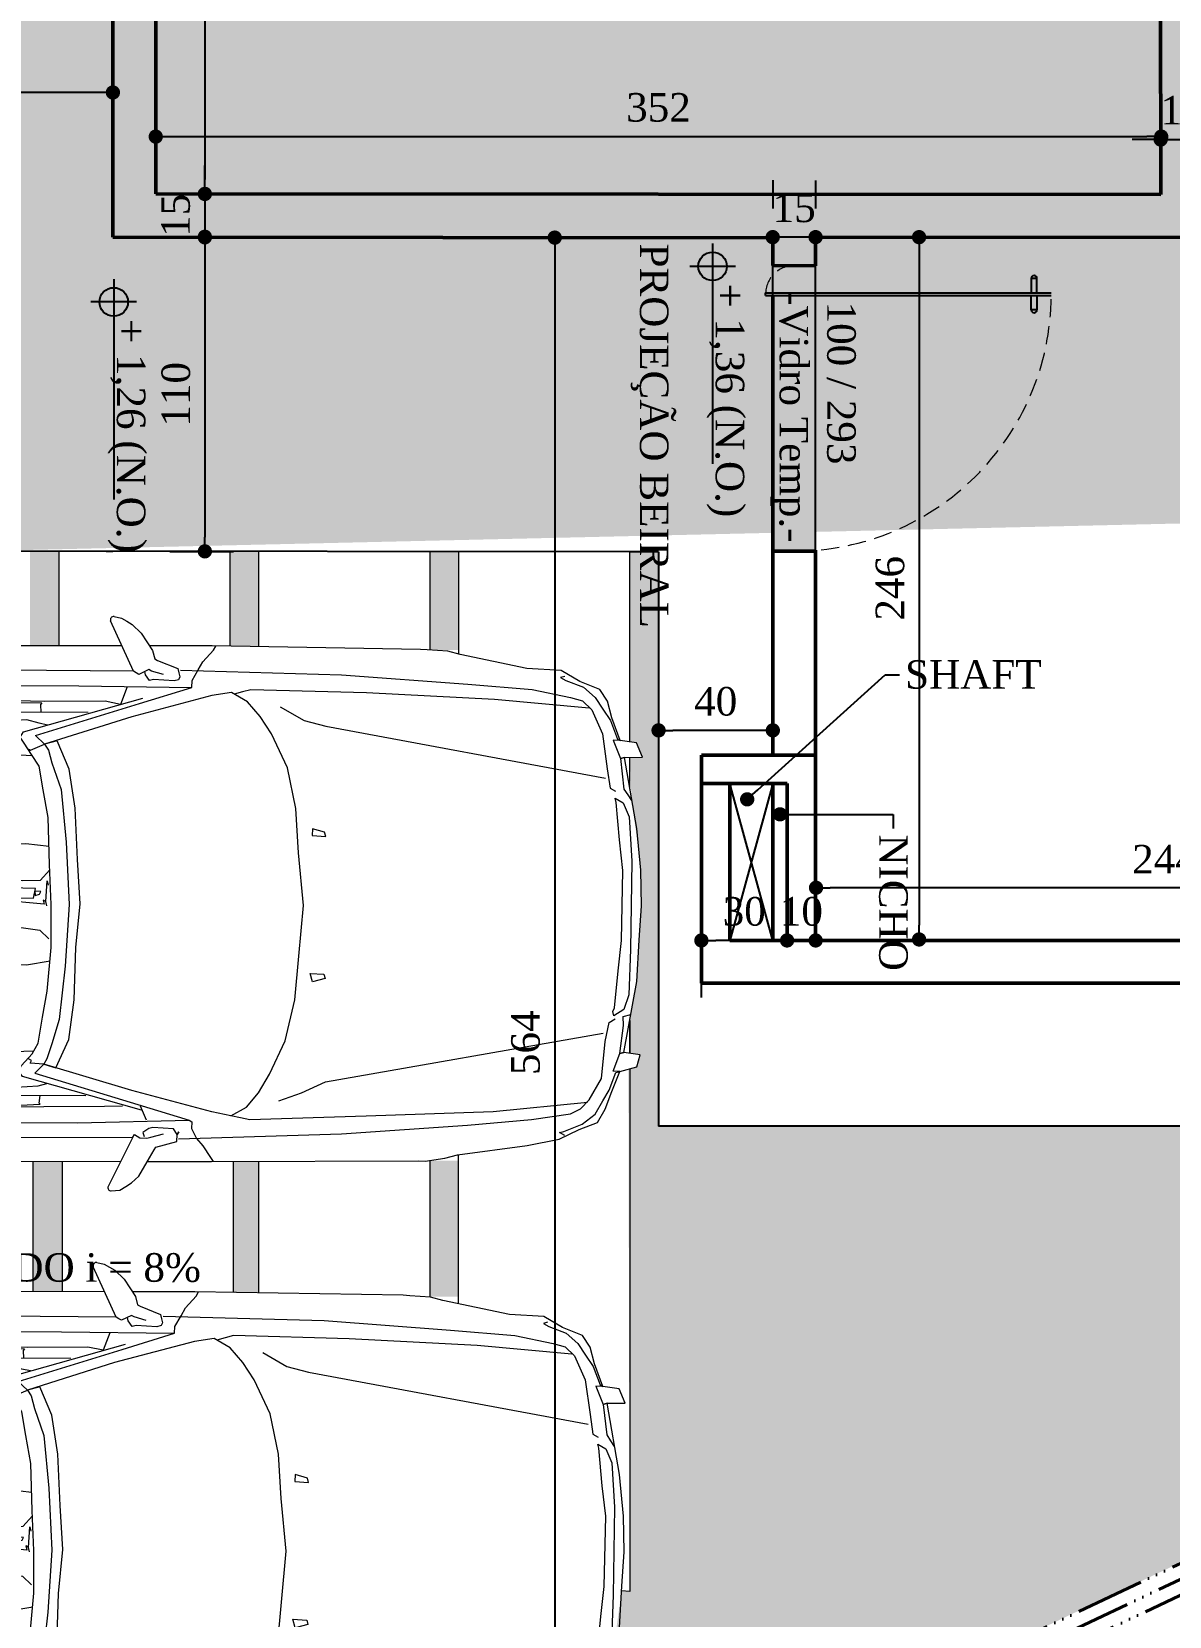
# Model space of a CAD drawing. Header units: centimetres. Extents: x -48696 to 156237, y -5617 to 29024.
# Drawn here: x 80315 to 80714, y 13853 to 14408 of the extents above; entities that cross this region are included whole.
import ezdxf
from ezdxf import colors
from ezdxf.entities.mleader import LeaderData, LeaderLine
from ezdxf.math import Vec2, Vec3

# ---------------------------------------------------------------- set-up
doc = ezdxf.new("R2010")
doc.units = ezdxf.units.CM
doc.linetypes.add('ACAD_ISO06W100', pattern=[36, 24, -3, 0, -3, 0, -3, 0, -3])
doc.linetypes.add('HIDDEN', pattern=[9.525, 6.35, -3.175])
for name, color, linetype, lineweight in [('Corte Planta', 4, 'ACAD_ISO06W100', 40), ('Parede Baixa', 5, 'Continuous', 50), ('Pisos Externos', 15, 'Continuous', 9), ('Portas - Janelas', 2, 'Continuous', 20), ('Projeção Portas', 55, 'HIDDEN', 5), ('Vaga', 184, 'Continuous', 13)]:
    doc.layers.add(name, color=color, linetype=linetype, lineweight=lineweight)
for name, color, linetype in [('Hachuria - Moveis', 1, 'Continuous'), ('Piso', 55, 'Continuous'), ('PN010', 1, 'Continuous'), ('PN060', 6, 'Continuous'), ('Portas-Cotas', 2, 'Continuous'), ('Texto', 2, 'Continuous')]:
    doc.layers.add(name, color=color, linetype=linetype)
doc.styles.add('Valéria', font='romantic.ttf', dxfattribs={"height": 10})
doc.dimstyles.new('Cota - 50', dxfattribs={"dimtxt": 10, "dimasz": 5, "dimexe": 10, "dimexo": 20, "dimgap": 5, "dimtad": 1, "dimtxsty": 'Valéria', "dimblk": 'DOT', "dimcen": 0, "dimclrd": 12, "dimclre": 12, "dimclrt": 2, "dimazin": 2, "dimtfac": 1, "dimtix": 1, "dimtmove": 0, "dimatfit": 3, "dimldrblk": 'DOT', "dimfxl": 1, "dimarcsym": 0})

# ---------------------------------------------------------------- blocks, each defined once
blk = doc.blocks.new('_Dot')
at = {"color": 0, "linetype": 'ByBlock', "lineweight": -2}
blk.add_line((-0.5, 0), (-1, 0), dxfattribs=at)
at = {"color": 0, "linetype": 'ByBlock', "const_width": 0.5}
blk.add_lwpolyline([(-0.25, 0, 1), (0.25, 0, 1)], format="xyb", close=True, dxfattribs=at)
blk = doc.blocks.new('*D1421')
at = {"color": 12, "lineweight": -2, "transparency": 16777216}
for p, q in [((80579.7, 14109.65), (80579.7, 14099.65)), ((80589.7, 14109.65), (80589.7, 14099.65)), ((80574.7, 14089.65), (80569.7, 14089.65)), ((80589.7, 14089.65), (80579.7, 14089.65)), ((80594.7, 14089.65), (80599.7, 14089.65))]:
    blk.add_line(p, q, dxfattribs=at)
at = {"layer": 'Defpoints', "color": 0, "transparency": 16777216}
for p in [(80579.7, 14089.65), (80579.7, 14089.65), (80589.7, 14089.65)]:
    blk.add_point(p, dxfattribs=at)
at = {"color": 12, "lineweight": -2, "transparency": 16777216, "xscale": 5, "yscale": 5, "zscale": 5}
blk.add_blockref('_Dot', (80579.7, 14089.65), dxfattribs=at)
at = {"color": 12, "lineweight": -2, "transparency": 16777216, "xscale": 5, "yscale": 5, "zscale": 5, "rotation": 180}
blk.add_blockref('_Dot', (80589.7, 14089.65), dxfattribs=at)
at = {"color": 2, "transparency": 16777216, "insert": (80584.7, 14099.77), "char_height": 10, "attachment_point": 5, "style": 'Valéria'}
blk.add_mtext('10', dxfattribs=at)
blk = doc.blocks.new('*D1422')
at = {"color": 12, "lineweight": -2, "transparency": 16777216}
for p, q in [((80579.7, 14109.65), (80579.7, 14099.65)), ((80574.7, 14089.65), (80554.7, 14089.65)), ((80549.7, 14069.65), (80549.7, 14079.65))]:
    blk.add_line(p, q, dxfattribs=at)
at = {"layer": 'Defpoints', "color": 0, "transparency": 16777216}
for p in [(80549.7, 14089.65), (80549.7, 14089.65), (80579.7, 14089.65)]:
    blk.add_point(p, dxfattribs=at)
at = {"color": 12, "lineweight": -2, "transparency": 16777216, "xscale": 5, "yscale": 5, "zscale": 5, "rotation": 180}
blk.add_blockref('_Dot', (80549.7, 14089.65), dxfattribs=at)
at = {"color": 12, "lineweight": -2, "transparency": 16777216, "xscale": 5, "yscale": 5, "zscale": 5}
blk.add_blockref('_Dot', (80579.7, 14089.65), dxfattribs=at)
at = {"color": 2, "transparency": 16777216, "insert": (80564.7, 14099.77), "char_height": 10, "attachment_point": 5, "style": 'Valéria'}
blk.add_mtext('30', dxfattribs=at)
blk = doc.blocks.new('Audi A4 Cab dessus')
at = {"color": 0, "linetype": 'Continuous', "flags": 128}
for points in [[(0.841, -0.23), (0.8417, 0.7715)], [(-0.834, 0.774), (-0.8347, -0.2263)], [(0.7584, -0.2673), (0.7669, 0.7224), (0.7321, 1.3788), (0.7164, 1.7697), (0.7075, 1.9136), (0.6778, 2.0813), (0.6697, 2.1669), (0.6293, 2.2367), (0.5811, 2.2532), (0.4536, 2.2926), (0.3571, 2.3256), (0.1476, 2.3432), (0.0137, 2.3517), (-0.1303, 2.3428), (-0.3375, 2.3245), (-0.4383, 2.2905), (-0.5613, 2.2579), (-0.6073, 2.2384), (-0.6562, 2.1743), (-0.6618, 2.085), (-0.6903, 1.9165)], [(-0.7038, 1.774), (-0.7241, 1.3809), (-0.7562, 0.7287), (-0.7561, -0.266), (-0.7475, -0.2711), (-0.7575, -0.2884), (-0.7589, -0.3107), (-0.7553, -0.3243), (-0.7445, -0.3654)], [(-0.6907, 1.1996), (-0.7065, 0.7346), (-0.7089, -0.0853), (-0.7004, -0.4488)], [(0.7072, 1.1967), (0.7137, 0.7303), (0.7113, -0.0896), (0.7061, -0.4567)], [(-0.6554, -0.2321), (-0.6562, -0.1738), (-0.6572, 0.0235), (-0.6605, 0.2567), (-0.6575, 0.6598)], [(-0.4586, 0.5442), (-0.2168, 0.5424), (-0.2067, 0.5597), (-0.1916, 0.5856), (-0.1975, 0.6353), (-0.1615, 0.6375), (-0.1406, 0.6138), (-0.1175, 0.5541), (-0.1094, 0.4684), (-0.0991, 0.3468), (-0.1092, 0.3295), (-0.1365, 0.3223), (-0.1293, 0.2949), (-0.0875, 0.2475), (-0.073, 0.1928), (-0.075, 0.0899), (-0.0828, 0.0366), (-0.1116, 0.007)], [(0.6508, -0.2254), (0.6611, -0.1761), (0.66, 0.0212), (0.6655, 0.2493), (0.6684, 0.6525)], [(0.5837, 0.0112), (0.5895, 0.039), (0.6009, 0.0787), (0.5987, 0.1146), (0.5957, 0.2089), (0.5798, 0.2413), (0.5517, 0.2924), (0.5444, 0.3197), (0.5098, 0.3398), (0.4889, 0.3635), (0.4917, 0.4082), (0.4951, 0.5334)], [(-0.5396, 0.3253), (-0.5461, 0.2943), (-0.5762, 0.2424), (-0.5913, 0.2165), (-0.5933, 0.1135), (-0.5911, 0.0776), (-0.5889, 0.0416), (-0.5816, 0.0142)], [(-0.4759, 0.0569), (-0.4789, 0.1512), (-0.4819, 0.2454), (-0.4777, 0.3124), (-0.4713, 0.3434)], [(-0.1836, 0.0026), (-0.1966, 0.0796), (-0.1946, 0.1825), (-0.194, 0.2632), (-0.1999, 0.3128), (-0.2071, 0.3402)], [(0.1133, 0.0046), (0.0784, 0.0354), (0.0776, 0.0937), (0.0796, 0.1966), (0.0961, 0.2449), (0.1349, 0.2917), (0.1413, 0.3227)], [(0.1886, 0.006), (0.1978, 0.0816), (0.1912, 0.1896), (0.1868, 0.2616), (0.2032, 0.3098), (0.2097, 0.3408)], [(0.4833, 0.0603), (0.4885, 0.144), (0.4855, 0.2383), (0.4811, 0.3103), (0.4738, 0.3376)], [(-0.621, -0.1132), (-0.62, 0.1869), (-0.615, 0.1956), (-0.6597, 0.1984), (-0.656, 0.1847), (-0.6488, 0.0354), (-0.6454, 0.0386), (-0.6205, 0.035)], [(0.0101, 0.0173), (0.0151, 0.0259), (0.0014, 0.0223), (0.0149, 0.1649), (0.0112, 0.1785), (-0.0024, 0.1749), (-0.0161, 0.1713)], [(0.6243, -0.12), (0.6252, 0.1802), (0.6216, 0.1939), (0.6632, 0.191), (0.6582, 0.1824), (0.6559, 0.0297), (0.6503, 0.0347), (0.6248, 0.0329)], [(-0.6683, -0.294), (-0.5587, 0.0934), (-0.54, 0.1057), (-0.5227, 0.0957), (-0.4845, 0.0619), (-0.4499, 0.0418), (-0.3657, 0.0275), (-0.2815, 0.0132), (-0.1389, -0.0002), (0, 0), (0.1303, 0.0052), (0.2829, 0.0091), (0.3735, 0.0258), (0.4505, 0.0388), (0.4879, 0.0634), (0.5253, 0.0879), (0.544, 0.1002), (0.5613, 0.0901), (0.6713, -0.2977)], [(-0.5183, 0.0237), (-0.5479, 0.0524), (-0.6496, -0.2817), (-0.7004, -0.4488), (-0.7054, -0.4574), (-0.7278, -0.456), (-0.7601, -0.4719), (-0.7838, -0.4928), (-0.8212, -0.5174), (-0.8349, -0.5263)], [(0.5066, 0.0756), (0.5039, 0.07), (0.5016, 0.067), (0.5211, 0.0209), (0.5024, 0.0087), (0.4614, -0.0022), (0.3744, -0.0325), (0.2031, -0.0486), (0.0008, -0.0583), (-0.2, -0.0457), (-0.3735, -0.0258), (-0.4528, -0.0028), (-0.501, 0.0136), (-0.5183, 0.0237), (-0.5155, 0.0683), (-0.5068, 0.0633), (-0.4998, 0.0754)], [(-0.643, -1.7429), (-0.673, -1.4363), (-0.6873, -1.0232), (-0.6994, -0.646), (-0.693, -0.6151), (-0.6865, -0.5841), (-0.6737, -0.5222), (-0.6035, -0.2622), (-0.5183, 0.0237), (-0.5298, -0.0149), (-0.4383, -0.0575), (-0.3094, -0.0746), (-0.1395, -0.0808), (0.003, -0.0943), (0.147, -0.0854), (0.3132, -0.078), (0.4399, -0.0591), (0.532, -0.0201), (0.5211, 0.0209)], [(-0.6865, -0.5841), (-0.6584, -0.6352), (-0.6115, -0.674), (-0.551, -0.7091), (-0.4422, -0.7608), (-0.3098, -0.7916), (-0.1672, -0.805), (-0.0024, -0.8199), (0.1689, -0.8038), (0.3129, -0.7949), (0.4446, -0.7674), (0.5554, -0.7161), (0.6114, -0.6793), (0.6589, -0.6375), (0.689, -0.5856), (0.6796, -0.5223), (0.6108, -0.2625), (0.5211, 0.0209), (0.5499, 0.0505), (0.654, -0.2876), (0.7061, -0.4567), (0.7284, -0.4581), (0.763, -0.4782), (0.789, -0.4933), (0.8272, -0.5271), (0.8406, -0.5349)], [(-0.0036, 0.0137), (0.0101, 0.0173), (0.077, 0.0131), (0.0633, 0.0095)], [(-0.93, -0.1951), (-0.9282, -0.2238), (-0.916, -0.2425), (-0.9037, -0.2612), (-0.8828, -0.285), (-0.8223, -0.3201), (-0.7963, -0.3352), (-0.7877, -0.3402), (-0.7696, -0.4086), (-0.7473, -0.41), (-0.7286, -0.3977), (-0.7243, -0.3308), (-0.728, -0.3171), (-0.7402, -0.2984), (-0.7539, -0.302)], [(-0.7561, -0.266), (-0.9155, -0.1855)], [(0.9361, -0.2045), (0.9311, -0.2289), (0.921, -0.2462), (0.911, -0.2635), (0.8822, -0.2931), (0.8261, -0.3299), (0.7988, -0.3371), (0.7938, -0.3457), (0.7672, -0.4113), (0.7536, -0.4149), (0.7399, -0.4185), (0.7312, -0.4135), (0.7276, -0.3998), (0.7318, -0.3329), (0.7282, -0.3192), (0.7469, -0.3069), (0.7579, -0.304)], [(0.7477, -0.3652), (0.7592, -0.3256), (0.7642, -0.317), (0.7483, -0.2846), (0.7533, -0.276), (0.7584, -0.2673), (0.9222, -0.1934)], [(0.7077, -0.2469), (0.6508, -0.2254)], [(-0.7006, -0.3099), (-0.6546, -0.2904)], [(-0.8348, -0.3129), (-0.8349, -0.521), (-0.8324, -1.1933), (-0.8339, -1.2156), (-0.8244, -1.2789), (-0.8135, -1.3199), (-0.783, -1.5459), (-0.7626, -1.6503), (-0.7309, -1.715), (-0.7078, -1.7747), (-0.6645, -1.7998), (-0.6076, -1.8213), (-0.5421, -1.8479), (-0.5276, -1.9026), (-0.488, -1.914), (-0.4802, -1.8607), (-0.4838, -1.8471), (-0.4802, -1.8607), (-0.2498, -1.9021), (-0.1159, -1.9106), (-0.0043, -1.9176), (0.1123, -1.916), (0.2476, -1.9021), (0.4786, -1.8629), (0.4794, -1.9212), (0.5255, -1.9017), (0.5333, -1.8484), (0.6067, -1.8217), (0.6614, -1.8072), (0.6988, -1.7826), (0.7253, -1.7171), (0.7605, -1.6566), (0.7675, -1.545), (0.8125, -1.3283), (0.824, -1.2887), (0.8282, -1.2217), (0.8296, -1.1994), (0.8408, -0.5235), (0.841, -0.3201)], [(-0.7609, -0.4136), (-0.745, -0.9434), (-0.717, -1.3529), (-0.6987, -1.5602), (-0.6798, -1.6868), (-0.6639, -1.7192), (-0.6344, -1.748), (-0.5652, -1.7882), (-0.445, -1.8002), (-0.3831, -1.8131), (-0.3708, -1.8318)], [(0.7622, -0.4199), (0.7472, -0.9433), (0.7168, -1.3536), (0.6992, -1.5631), (0.6734, -1.6869), (0.662, -1.7266), (0.6332, -1.7561), (0.5548, -1.7915), (0.4418, -1.8068), (0.3785, -1.8162), (0.3685, -1.8335)], [(0.6383, -1.7475), (0.6666, -1.4401), (0.6883, -1.0247), (0.6985, -0.6489), (0.6913, -0.6216), (0.684, -0.5942)], [(-0.6381, -0.7395), (-0.6113, -0.8129), (-0.5759, -0.8913), (-0.4176, -1.793)], [(0.6432, -0.744), (0.598, -0.8218), (0.5801, -0.8924), (0.4109, -1.8004)], [(-0.7504, -1.669), (-0.7403, -1.6517), (-0.7367, -1.6653), (-0.7136, -1.725), (-0.6804, -1.7675), (-0.6372, -1.7926), (-0.6026, -1.8127), (-0.5457, -1.8342), (-0.5421, -1.8479), (-0.5407, -1.8256), (-0.4838, -1.8471), (-0.3928, -1.8591), (-0.3638, -1.8582), (-0.3573, -1.8828)], [(0.7418, -1.6688), (0.7382, -1.6552), (0.7281, -1.6725), (0.7066, -1.7294), (0.6728, -1.7676), (0.6354, -1.7921), (0.5981, -1.8166), (0.5383, -1.8397), (0.5333, -1.8484), (0.5347, -1.8261), (0.475, -1.8492)], [(-0.1454, -1.8818), (-0.293, -1.877), (-0.3412, -1.8605), (-0.3609, -1.8284), (-0.3472, -1.8248), (-0.3348, -1.8296), (-0.2146, -1.8416), (-0.1167, -1.8523), (0.1115, -1.8577), (0.2108, -1.846), (0.3325, -1.8357), (0.3461, -1.8321), (0.3311, -1.8581), (0.285, -1.8776), (0.1411, -1.8864), (-0.1454, -1.8818)], [(0.475, -1.8492), (0.3757, -1.8609), (0.357, -1.8731), (0.3383, -1.8854)]]:
    blk.add_lwpolyline(points, dxfattribs=at)
for points in [[(0.0559, 0.1757), (0.0199, 0.1735), (0.0235, 0.1598), (0.0215, 0.0569), (0.0525, 0.0505)], [(0.0338, 0.0382), (0.0424, 0.0332), (0.0436, 0.0523), (0.0302, 0.0519)], [(-0.7386, -0.415), (-0.7473, -0.41)], [(-0.2398, -0.8901), (-0.2506, -0.849), (-0.2233, -0.8418), (-0.2261, -0.8864)], [(0.2353, -0.8886), (0.2468, -0.849), (0.2244, -0.8476), (0.2216, -0.8922)], [(0.4786, -1.8629), (0.475, -1.8492)]]:
    blk.add_lwpolyline(points, close=True, dxfattribs=at)
for points in [[(-0.9155, -0.1855, 0.579223), (-0.93, -0.1951)], [(0.9361, -0.2045, 0.612971), (0.9222, -0.1934)]]:
    blk.add_lwpolyline(points, format="xyb", dxfattribs=at)
blk = doc.blocks.new('*D1390')
at = {"color": 12, "lineweight": -2, "transparency": 16777216}
for p, q in [((80358.68, 14371.12), (80358.68, 14381.2)), ((80710.68, 14371.12), (80710.68, 14381.2)), ((80363.68, 14371.2), (80705.68, 14371.2))]:
    blk.add_line(p, q, dxfattribs=at)
at = {"layer": 'Defpoints', "color": 0, "transparency": 16777216}
for p in [(80710.68, 14371.2), (80358.68, 14351.12), (80710.68, 14351.12)]:
    blk.add_point(p, dxfattribs=at)
at = {"color": 12, "lineweight": -2, "transparency": 16777216, "xscale": 5, "yscale": 5, "zscale": 5, "rotation": 180}
blk.add_blockref('_Dot', (80358.68, 14371.2), dxfattribs=at)
at = {"color": 12, "lineweight": -2, "transparency": 16777216, "xscale": 5, "yscale": 5, "zscale": 5}
blk.add_blockref('_Dot', (80710.68, 14371.2), dxfattribs=at)
at = {"color": 2, "transparency": 16777216, "insert": (80534.68, 14381.39), "char_height": 10, "attachment_point": 5, "style": 'Valéria'}
blk.add_mtext('352', dxfattribs=at)
blk = doc.blocks.new('*D1399')
at = {"color": 12, "lineweight": -2, "transparency": 16777216}
for p, q in [((80589.83, 14109.65), (80589.83, 14118.11)), ((80833.83, 14109.65), (80833.83, 14118.11)), ((80828.83, 14108.11), (80594.83, 14108.11))]:
    blk.add_line(p, q, dxfattribs=at)
at = {"layer": 'Defpoints', "color": 0, "transparency": 16777216}
for p in [(80589.83, 14108.11), (80589.83, 14089.65), (80833.83, 14089.65)]:
    blk.add_point(p, dxfattribs=at)
at = {"color": 12, "lineweight": -2, "transparency": 16777216, "xscale": 5, "yscale": 5, "zscale": 5, "rotation": 180}
blk.add_blockref('_Dot', (80589.83, 14108.11), dxfattribs=at)
at = {"color": 12, "lineweight": -2, "transparency": 16777216, "xscale": 5, "yscale": 5, "zscale": 5}
blk.add_blockref('_Dot', (80833.83, 14108.11), dxfattribs=at)
at = {"color": 2, "transparency": 16777216, "insert": (80711.83, 14118.11), "char_height": 10, "attachment_point": 5, "style": 'Valéria'}
blk.add_mtext('244', dxfattribs=at)
blk = doc.blocks.new('*D1400')
at = {"color": 12, "lineweight": -2, "transparency": 16777216}
for p, q in [((80609.67, 14335.99), (80635.91, 14335.99)), ((80625.91, 14330.99), (80625.91, 14094.99)), ((80609.52, 14089.99), (80635.91, 14089.99))]:
    blk.add_line(p, q, dxfattribs=at)
at = {"layer": 'Defpoints', "color": 0, "transparency": 16777216}
for p in [(80589.67, 14335.99), (80589.52, 14089.99), (80625.91, 14089.99)]:
    blk.add_point(p, dxfattribs=at)
at = {"color": 12, "lineweight": -2, "transparency": 16777216, "xscale": 5, "yscale": 5, "zscale": 5}
for p, rotation in [((80625.91, 14335.99), 90), ((80625.91, 14089.99), 270)]:
    blk.add_blockref('_Dot', p, dxfattribs=dict(at, rotation=rotation))
at = {"color": 2, "transparency": 16777216, "insert": (80615.77, 14212.99), "char_height": 10, "attachment_point": 5, "rotation": 90, "style": 'Valéria'}
blk.add_mtext('246', dxfattribs=at)
blk = doc.blocks.new('*D1454')
at = {"color": 12, "lineweight": -2, "transparency": 16777216}
for p, q in [((80710.49, 14370.92), (80710.49, 14380.19)), ((80725.49, 14370.93), (80725.49, 14380.19)), ((80705.49, 14370.19), (80700.49, 14370.19)), ((80710.49, 14370.19), (80725.49, 14370.19)), ((80730.49, 14370.19), (80735.49, 14370.19))]:
    blk.add_line(p, q, dxfattribs=at)
at = {"layer": 'Defpoints', "color": 0, "transparency": 16777216}
for p in [(80725.49, 14370.19), (80710.49, 14350.92), (80725.49, 14350.93)]:
    blk.add_point(p, dxfattribs=at)
at = {"color": 12, "lineweight": -2, "transparency": 16777216, "xscale": 5, "yscale": 5, "zscale": 5}
blk.add_blockref('_Dot', (80710.49, 14370.19), dxfattribs=at)
at = {"color": 12, "lineweight": -2, "transparency": 16777216, "xscale": 5, "yscale": 5, "zscale": 5, "rotation": 180}
blk.add_blockref('_Dot', (80725.49, 14370.19), dxfattribs=at)
at = {"color": 2, "transparency": 16777216, "insert": (80717.99, 14380.39), "char_height": 10, "attachment_point": 5, "style": 'Valéria'}
blk.add_mtext('15', dxfattribs=at)
blk = doc.blocks.new('*D1455')
at = {"color": 12, "lineweight": -2, "transparency": 16777216}
for p, q in [((80574.67, 14355.99), (80574.67, 14345.99)), ((80589.67, 14355.79), (80589.67, 14345.99)), ((80569.67, 14335.99), (80564.67, 14335.99)), ((80589.67, 14335.99), (80574.67, 14335.99)), ((80594.67, 14335.99), (80599.67, 14335.99))]:
    blk.add_line(p, q, dxfattribs=at)
at = {"layer": 'Defpoints', "color": 0, "transparency": 16777216}
for p in [(80574.67, 14335.99), (80574.67, 14335.99), (80589.67, 14335.79)]:
    blk.add_point(p, dxfattribs=at)
at = {"color": 12, "lineweight": -2, "transparency": 16777216, "xscale": 5, "yscale": 5, "zscale": 5}
blk.add_blockref('_Dot', (80574.67, 14335.99), dxfattribs=at)
at = {"color": 12, "lineweight": -2, "transparency": 16777216, "xscale": 5, "yscale": 5, "zscale": 5, "rotation": 180}
blk.add_blockref('_Dot', (80589.67, 14335.99), dxfattribs=at)
at = {"color": 2, "transparency": 16777216, "insert": (80582.17, 14346.19), "char_height": 10, "attachment_point": 5, "style": 'Valéria'}
blk.add_mtext('15', dxfattribs=at)
blk = doc.blocks.new('*D1410')
at = {"color": 12, "lineweight": -2, "transparency": 16777216}
for p, q in [((80375.87, 14356.12), (80375.87, 14361.12)), ((80375.87, 14351.12), (80375.87, 14336.12)), ((80378.68, 14351.12), (80385.87, 14351.12)), ((80375.87, 14331.12), (80375.87, 14326.12)), ((80378.68, 14336.12), (80385.87, 14336.12))]:
    blk.add_line(p, q, dxfattribs=at)
at = {"layer": 'Defpoints', "color": 0, "transparency": 16777216}
for p in [(80358.68, 14351.12), (80358.68, 14336.12), (80375.87, 14336.12)]:
    blk.add_point(p, dxfattribs=at)
at = {"color": 12, "lineweight": -2, "transparency": 16777216, "xscale": 5, "yscale": 5, "zscale": 5}
for p, rotation in [((80375.87, 14351.12), 270), ((80375.87, 14336.12), 90)]:
    blk.add_blockref('_Dot', p, dxfattribs=dict(at, rotation=rotation))
at = {"color": 2, "transparency": 16777216, "insert": (80365.67, 14343.62), "char_height": 10, "attachment_point": 5, "rotation": 90, "style": 'Valéria'}
blk.add_mtext('15', dxfattribs=at)
blk = doc.blocks.new('*D1411')
at = {"color": 12, "lineweight": -2, "transparency": 16777216}
for p, q in [((80363.68, 14335.93), (80385.87, 14335.93)), ((80375.87, 14330.93), (80375.87, 14230.93)), ((80363.62, 14225.93), (80385.87, 14225.93))]:
    blk.add_line(p, q, dxfattribs=at)
at = {"layer": 'Defpoints', "color": 0, "transparency": 16777216}
for p in [(80343.68, 14335.93), (80343.62, 14225.93), (80375.87, 14225.93)]:
    blk.add_point(p, dxfattribs=at)
at = {"color": 12, "lineweight": -2, "transparency": 16777216, "xscale": 5, "yscale": 5, "zscale": 5}
for p, rotation in [((80375.87, 14335.93), 90), ((80375.87, 14225.93), 270)]:
    blk.add_blockref('_Dot', p, dxfattribs=dict(at, rotation=rotation))
at = {"color": 2, "transparency": 16777216, "insert": (80365.76, 14280.93), "char_height": 10, "attachment_point": 5, "rotation": 90, "style": 'Valéria'}
blk.add_mtext('110', dxfattribs=at)
blk = doc.blocks.new('*D1412')
at = {"color": 12, "lineweight": -2, "transparency": 16777216}
for p, q in [((80534.71, 14174.22), (80534.71, 14173.23)), ((80574.71, 14174.23), (80574.71, 14173.23)), ((80569.71, 14163.23), (80539.71, 14163.23))]:
    blk.add_line(p, q, dxfattribs=at)
at = {"layer": 'Defpoints', "color": 0, "transparency": 16777216}
for p in [(80534.71, 14163.23), (80534.71, 14154.22), (80574.71, 14154.23)]:
    blk.add_point(p, dxfattribs=at)
at = {"color": 12, "lineweight": -2, "transparency": 16777216, "xscale": 5, "yscale": 5, "zscale": 5, "rotation": 180}
blk.add_blockref('_Dot', (80534.71, 14163.23), dxfattribs=at)
at = {"color": 12, "lineweight": -2, "transparency": 16777216, "xscale": 5, "yscale": 5, "zscale": 5}
blk.add_blockref('_Dot', (80574.71, 14163.23), dxfattribs=at)
at = {"color": 2, "transparency": 16777216, "insert": (80554.71, 14173.34), "char_height": 10, "attachment_point": 5, "style": 'Valéria'}
blk.add_mtext('40', dxfattribs=at)
blk = doc.blocks.new('*D1476')
at = {"color": 12, "lineweight": -2, "transparency": 16777216}
for p, q in [((80378.81, 14566.14), (80385.88, 14566.14)), ((80375.88, 14561.14), (80375.88, 14356.14)), ((80378.81, 14351.14), (80385.88, 14351.14))]:
    blk.add_line(p, q, dxfattribs=at)
at = {"layer": 'Defpoints', "color": 0, "transparency": 16777216}
for p in [(80358.81, 14566.14), (80358.81, 14351.14), (80375.88, 14351.14)]:
    blk.add_point(p, dxfattribs=at)
at = {"color": 12, "lineweight": -2, "transparency": 16777216, "xscale": 5, "yscale": 5, "zscale": 5}
for p, rotation in [((80375.88, 14566.14), 90), ((80375.88, 14351.14), 270)]:
    blk.add_blockref('_Dot', p, dxfattribs=dict(at, rotation=rotation))
at = {"color": 2, "transparency": 16777216, "insert": (80365.69, 14458.64), "char_height": 10, "attachment_point": 5, "rotation": 90, "style": 'Valéria'}
blk.add_mtext('215', dxfattribs=at)
blk = doc.blocks.new('*D1488')
at = {"color": 12, "lineweight": -2, "transparency": 16777216}
for p, q in [((82427.72, 14686.62), (82484.6, 14570.4)), ((80086.62, 13408.09), (82475.71, 14577.18)), ((80029.65, 13513.14), (80086.53, 13396.91))]:
    blk.add_line(p, q, dxfattribs=at)
at = {"layer": 'Defpoints', "color": 0, "transparency": 16777216}
for p in [(82418.93, 14704.59), (82480.2, 14579.38), (80020.86, 13531.1)]:
    blk.add_point(p, dxfattribs=at)
at = {"color": 12, "lineweight": -2, "transparency": 16777216, "xscale": 5, "yscale": 5, "zscale": 5}
for p, rotation in [((82480.2, 14579.38), 26.0746693799297), ((80082.13, 13405.89), 206.0746693799297)]:
    blk.add_blockref('_Dot', p, dxfattribs=dict(at, rotation=rotation))
at = {"color": 2, "transparency": 16777216, "insert": (81276.71, 14001.75), "char_height": 10, "attachment_point": 5, "rotation": 26.0747, "style": 'Valéria'}
blk.add_mtext('2666', dxfattribs=at)
blk = doc.blocks.new('*D1518')
at = {"color": 12, "lineweight": -2, "transparency": 16777216}
for p, q in [((81337.56, 14141.33), (81366.73, 14080.92)), ((81357.88, 14087.75), (80069.12, 13465.43)), ((80034.16, 13526.33), (80068.97, 13454.25))]:
    blk.add_line(p, q, dxfattribs=at)
at = {"layer": 'Defpoints', "color": 0, "transparency": 16777216}
for p in [(81328.86, 14159.34), (80025.46, 13544.34), (80064.62, 13463.26)]:
    blk.add_point(p, dxfattribs=at)
at = {"color": 12, "lineweight": -2, "transparency": 16777216, "xscale": 5, "yscale": 5, "zscale": 5}
for p, rotation in [((81362.38, 14089.93), 25.77515081865184), ((80064.62, 13463.26), 205.7751508186518)]:
    blk.add_blockref('_Dot', p, dxfattribs=dict(at, rotation=rotation))
at = {"color": 2, "transparency": 16777216, "insert": (80709.15, 13785.6), "char_height": 10, "attachment_point": 5, "rotation": 25.7752, "style": 'Valéria'}
blk.add_mtext('1442', dxfattribs=at)
blk = doc.blocks.new('*D1660')
at = {"color": 12, "lineweight": -2, "transparency": 16777216}
for p, q in [((80487.74, 14335.83), (80488.36, 14335.83)), ((80498.36, 14330.83), (80498.36, 13776.79)), ((80486.7, 13771.79), (80488.36, 13771.79))]:
    blk.add_line(p, q, dxfattribs=at)
at = {"layer": 'Defpoints', "color": 0, "transparency": 16777216}
for p in [(80507.74, 14335.83), (80498.36, 13771.79), (80506.7, 13771.79)]:
    blk.add_point(p, dxfattribs=at)
at = {"color": 12, "lineweight": -2, "transparency": 16777216, "xscale": 5, "yscale": 5, "zscale": 5}
for p, rotation in [((80498.36, 14335.83), 90), ((80498.36, 13771.79), 270)]:
    blk.add_blockref('_Dot', p, dxfattribs=dict(at, rotation=rotation))
at = {"color": 2, "transparency": 16777216, "insert": (80488.17, 14053.81), "char_height": 10, "attachment_point": 5, "rotation": 90, "style": 'Valéria'}
blk.add_mtext('564', dxfattribs=at)
blk = doc.blocks.new('*D1661')
at = {"color": 12, "lineweight": -2, "transparency": 16777216}
for p, q in [((80000.04, 14364.77), (80000.04, 14396.66)), ((80343.68, 14355.93), (80343.68, 14396.66)), ((80338.68, 14386.66), (80005.04, 14386.66))]:
    blk.add_line(p, q, dxfattribs=at)
at = {"layer": 'Defpoints', "color": 0, "transparency": 16777216}
for p in [(80000.04, 14386.66), (80000.04, 14344.77), (80343.68, 14335.93)]:
    blk.add_point(p, dxfattribs=at)
at = {"color": 12, "lineweight": -2, "transparency": 16777216, "xscale": 5, "yscale": 5, "zscale": 5, "rotation": 180}
blk.add_blockref('_Dot', (80000.04, 14386.66), dxfattribs=at)
at = {"color": 12, "lineweight": -2, "transparency": 16777216, "xscale": 5, "yscale": 5, "zscale": 5}
blk.add_blockref('_Dot', (80343.68, 14386.66), dxfattribs=at)
at = {"color": 2, "transparency": 16777216, "insert": (80171.86, 14396.76), "char_height": 10, "attachment_point": 5, "style": 'Valéria'}
blk.add_mtext('344', dxfattribs=at)

msp = doc.modelspace()

# ---------------------------------------------------------------- hatches: boundary and pattern name
h = msp.add_hatch()
h.set_pattern_fill('GRASS2', color=74, scale=15, angle=-90, pattern_type=2)
h.set_pattern_definition([(270, (0.3, -4.5), (15, -15), [2.25, -0.45, 0.6, -0.45, 2.25, -9]), (270, (0.75, -3.75), (15, -15), [1.5, -1.125, 2.25, -1.125, 1.5, -7.5]), (270, (6.75, -9), (15, -15), [1.875, -0.75, 1.875, -10.5]), (270, (9.75, -1.5), (15, -15), [0.75, -1.5, 0.75, -12]), (0, (9.75, -3), (15, 15), [1.35, -13.65]), (0, (0.75, -7.5), (15, 15), [1.5, -13.5]), (0, (6.75, -11.25), (15, 15), [1.5, -13.5]), (315, (0.6, -9.45), (15, -7e-15), [1.5, -19.7132034]), (45, (0.6, -5.55), (7e-15, 15), [1.5, -19.7132034]), (333.434949, (0.675, -9), (15, -8e-10), [1.5, -32.0410197]), (345.9637565, (0.75, -8.25), (15, -5e-10), [1.5, -60.3465844]), (345.9637565, (6.75, -12), (15, -5e-10), [1.2, -60.6465844]), (345.9637565, (9.75, -3.3), (15, -5e-10), [1.05, -60.7965844]), (14.0362435, (0.75, -6.75), (15, 5e-10), [1.5, -60.3465844]), (14.0362435, (6.75, -10.5), (15, 5e-10), [1.2, -60.6465844]), (14.0362435, (9.75, -2.7), (15, 5e-10), [1.05, -60.7965844]), (26.565051, (0.675, -6), (15, 6e-09), [1.5, -32.041002])])
h.paths.add_polyline_path([(80454.69912, 14191.38214), (80464.69912, 14191.38214), (80464.69912, 14225.81834), (80454.69912, 14225.81834)], flags=17)
h.paths.add_polyline_path([(80384.69912, 14192.70011), (80394.69912, 14192.70011), (80394.69912, 14225.81834), (80384.69912, 14225.81834)], flags=17)
h.paths.add_polyline_path([(80314.69912, 14192.84816), (80324.69912, 14192.84816), (80324.69912, 14225.81834), (80314.69912, 14225.81834)], flags=17)
h.paths.add_polyline_path([(80244.69912, 14192.89721), (80254.69912, 14192.89721), (80254.69912, 14225.81834), (80244.69912, 14225.81834)], flags=17)
h.paths.add_polyline_path([(80174.69912, 14192.66604), (80184.69912, 14192.66604), (80184.69912, 14225.81834), (80174.69912, 14225.81834)], flags=17)
h.paths.add_polyline_path([(80114.69912, 14190.01649), (80104.69912, 14190.01649), (80104.69912, 14226.43894), (80114.69912, 14226.43894)], flags=17)
h.paths.add_polyline_path([(80114.73594, 14015.75891), (80105.45134, 14015.75891), (80105.45134, 13966.09804), (80114.73594, 13966.09804)], flags=17)
h.paths.add_polyline_path([(80174.69912, 14012.93153), (80184.53649, 14012.93153), (80184.53649, 13966.48462), (80174.69912, 13966.48462)], flags=17)
h.paths.add_polyline_path([(80244.53649, 14012.29726), (80255.81512, 14012.29726), (80255.81512, 13966.6455), (80244.53649, 13966.6455)], flags=17)
h.paths.add_polyline_path([(80315.81512, 14012.24748), (80325.89364, 14012.24748), (80325.89364, 13966.5964), (80315.81512, 13966.5964)], flags=17)
h.paths.add_polyline_path([(80385.89364, 14012.23207), (80394.69912, 14012.23207), (80394.69912, 13966.19413), (80385.89364, 13966.19413)], flags=17)
h.paths.add_polyline_path([(80454.69912, 14012.56338), (80464.5962, 14012.56338), (80464.5962, 13964.84379), (80454.69912, 13964.84379)], flags=17)
h.paths.add_polyline_path([(80113.88375, 13788.19896), (80103.88375, 13788.19896), (80103.88375, 13718.94975), (80113.88375, 13718.94975)], flags=17)
h.paths.add_polyline_path([(80183.88375, 13786.54159), (80173.88375, 13786.54159), (80173.88375, 13718.83748), (80183.88375, 13718.83748)], flags=17)
h.paths.add_polyline_path([(80253.88375, 13786.04683), (80243.88375, 13786.04683), (80243.88375, 13718.72521), (80253.88375, 13718.72521)], flags=17)
h.paths.add_polyline_path([(80323.88375, 13785.99794), (80313.88375, 13785.99794), (80313.88375, 13717.5988), (80323.88375, 13717.5988)], flags=17)
h.paths.add_polyline_path([(80394.01909, 13786.04438), (80383.88375, 13786.04438), (80383.88375, 13718.50067), (80394.01909, 13718.50067)], flags=17)
h.paths.add_polyline_path([(80464.88356, 13752.03022), (80453.88356, 13752.03022), (80453.88356, 13786.58767), (80464.88356, 13786.58767)], flags=17)
edge = h.paths.add_edge_path()
edge.add_line((80294.20842, 14730.95869), (79989.53756, 14731.13639))
edge.add_line((79989.53756, 14731.13639), (80001.22697, 14344.99725))
edge.add_line((80001.22697, 14344.99725), (80293.66552, 14345.05738))
edge.add_line((80293.66552, 14345.05738), (80293.58617, 14730.95905))
edge.add_line((81328.05613, 14249.72843), (81145.51803, 14249.78151))
edge.add_line((81145.51803, 14249.78151), (81145.49184, 14159.72843))
edge.add_line((81145.49184, 14159.72843), (80898.83282, 14159.72843))
edge.add_line((80898.83282, 14159.72843), (80898.83282, 14024.65411))
edge.add_line((80898.83282, 14024.65411), (80534.69912, 14024.65411))
edge.add_line((80534.69912, 14024.65411), (80534.69912, 14225.81834))
edge.add_line((80534.69912, 14225.81834), (80524.69912, 14225.82417))
edge.add_line((80524.69912, 14225.82417), (80524.69912, 14159.15604))
edge.add_line((80524.69912, 14159.15604), (80526.99529, 14158.81829))
edge.add_line((80526.99529, 14158.81829), (80529.09729, 14153.85659))
edge.add_line((80529.09729, 14153.85659), (80524.69912, 14153.85659))
edge.add_line((80524.69912, 14153.85659), (80525.24155, 14138.64562))
edge.add_line((80525.24155, 14138.64562), (80528.0197, 14119.33284))
edge.add_line((80528.0197, 14119.33284), (80528.65121, 14106.05361))
edge.add_line((80528.65121, 14106.05361), (80528.33257, 14095.71136))
edge.add_line((80528.33257, 14095.71136), (80527.64872, 14084.85379))
edge.add_line((80527.64872, 14084.85379), (80527.04495, 14075.26791))
edge.add_line((80527.04495, 14075.26791), (80524.5962, 14061.63948))
edge.add_line((80524.5962, 14061.63948), (80524.5962, 14050.14035))
edge.add_line((80524.5962, 14050.14035), (80528.32524, 14049.59196))
edge.add_line((80528.32524, 14049.59196), (80527.09047, 14045.32325))
edge.add_line((80527.09047, 14045.32325), (80524.1437, 14044.54294))
edge.add_line((80524.1437, 14044.54294), (80524.5962, 13861.63948))
edge.add_line((80524.5962, 13861.63948), (80521.78937, 13861.81626))
edge.add_line((80521.78937, 13861.81626), (80516.52218, 13824.1967))
edge.add_line((80516.52218, 13824.1967), (80522.2642, 13823.35229))
edge.add_line((80522.2642, 13823.35229), (80521.02943, 13819.08358))
edge.add_line((80521.02943, 13819.08358), (80515.13589, 13817.52295))
edge.add_line((80515.13589, 13817.52295), (80512.27628, 13810.45904))
edge.add_line((80512.27628, 13810.45904), (80520.94776, 13810.46252))
edge.add_line((80520.94776, 13810.46252), (80520.96056, 13778.53527))
edge.add_line((80520.96056, 13778.53527), (81327.72253, 14161.32227))
edge.add_line((81327.72253, 14161.32227), (81328.04159, 14249.72843))
edge.add_line((80293.67892, 14225.95891), (80293.66553, 14244.99272))
edge.add_line((80293.66553, 14244.99272), (80035.41344, 14244.99272))
edge.add_line((80035.41344, 14244.99272), (80034.32596, 13718.16698))
edge.add_line((80034.32596, 13718.16698), (80020.2027, 13718.16698))
edge.add_line((80020.2027, 13718.16698), (80025.46497, 13544.33702))
edge.add_line((80025.46497, 13544.33702), (80393.91074, 13718.48459))
edge.add_line((80393.91074, 13718.48459), (80043.88534, 13719.04598))
edge.add_line((80043.88534, 13719.04598), (80043.88534, 13818.05536))
edge.add_line((80043.88534, 13818.05536), (80058.72625, 13818.05536))
edge.add_line((80058.72625, 13818.05536), (80051.01247, 13855.44948))
edge.add_line((80051.01247, 13855.44948), (80049.9706, 13877.24708))
edge.add_line((80049.9706, 13877.24708), (80044.13855, 13876.92296))
edge.add_line((80044.13855, 13876.92296), (80044.13855, 14076.92296))
edge.add_line((80044.13855, 14076.92296), (80057.95098, 14076.92296))
edge.add_line((80057.95098, 14076.92296), (80056.03164, 14103.48676))
edge.add_line((80056.03164, 14103.48676), (80057.64262, 14126.43894))
edge.add_line((80057.64262, 14126.43894), (80044.53874, 14126.43894))
edge.add_line((80044.53874, 14126.43894), (80044.69912, 14226.43894))
edge.add_line((80044.69912, 14226.43894), (80293.67846, 14226.61413))
at = {"layer": 'Pisos Externos'}
h = msp.add_hatch(dxfattribs=at)
h.set_pattern_fill('AR-SAND', color=256, scale=0.05, angle=45)
h.set_pattern_definition([(82.5, (74711.4839, 78531.3597), (-1.786906744, 1.673767446), [0, -1.9304, 0, -2.159, 0, -2.06375]), (52.5, (74711.484, 78531.3597), (-0.94505464, 4.12366426), [0, -1.0414, 0, -1.7399, 0, -0.66675]), (12.5, (74710.3793, 78530.2551), (2.79149913, 2.80166156), [0, -0.635, 0, -2.286, 0, -2.9845]), (2.5, (74710.3793, 78530.255), (1.91140555, 3.4877539), [0, -0.3175, 0, -1.4986, 0, -1.7145])])
h.paths.add_polyline_path([(80589.66158, 14315.50335), (80589.66158, 14226.3164, -0.020860547), (80582.16158, 14226.00335), (80574.66158, 14226.00335), (80574.66158, 14315.50335)])
h.paths.add_polyline_path([(80589.66158, 14326.00335), (80589.66158, 14316.50335), (80574.66158, 14316.50335), (80574.66158, 14322.61773, -0.215250437), (80582.16158, 14326.00335)])
h.paths.add_polyline_path([(80582.16158, 14326.00335, 0.215250437), (80574.66158, 14322.61773), (80574.66158, 14326.00335)], flags=17)
h.paths.add_polyline_path([(80575.79197, 14237.66036), (80575.79197, 14310.67811), (80606.45075, 14310.67811), (80606.45075, 14237.66036)], flags=9)
at = {"layer": 'Portas - Janelas'}
h = msp.add_hatch(color=256, dxfattribs=at)
edge = h.paths.add_edge_path()
edge.add_arc((80553.60628, 14325.7658), 5, 0, 90)
edge.add_line((80553.60628, 14330.7658), (80553.60628, 14325.7658))
edge.add_line((80553.60628, 14325.7658), (80558.60628, 14325.7658))
edge = h.paths.add_edge_path()
edge.add_arc((80553.60628, 14325.7658), 5, 180, 270)
edge.add_line((80553.60628, 14320.7658), (80553.60628, 14325.7658))
edge.add_line((80553.60628, 14325.7658), (80548.60628, 14325.7658))
h = msp.add_hatch(color=256, dxfattribs=at)
edge = h.paths.add_edge_path()
edge.add_arc((80343.95567, 14313.28885), 5, 0, 90)
edge.add_line((80343.95567, 14318.28885), (80343.95567, 14313.28885))
edge.add_line((80343.95567, 14313.28885), (80348.95567, 14313.28885))
edge = h.paths.add_edge_path()
edge.add_arc((80343.95567, 14313.28885), 5, 180, 270)
edge.add_line((80343.95567, 14308.28885), (80343.95567, 14313.28885))
edge.add_line((80343.95567, 14313.28885), (80338.95567, 14313.28885))

# ---------------------------------------------------------------- linework, layer by layer
for p, q in [((80589.66741, 14335.9946), (80589.66741, 14335.99461)), ((80534.69912, 14225.81834), (80293.67892, 14225.95891)), ((80343.61901, 14225.92979), (80341.37241, 14225.9311)), ((80534.69912, 14225.81834), (80534.69912, 14024.65411)), ((80898.83282, 14024.65411), (80534.69912, 14024.65411))]:
    msp.add_line(p, q)
msp.add_lwpolyline([(80534.69912, 14225.81834), (80524.69912, 14225.81834)])
at = {"layer": 'Corte Planta'}
for p, q in [((80020.6983, 13536.55365), (81713.05054, 14336.45167)), ((80015.93164, 13528.77029), (81713.04894, 14330.92053)), ((80025.46497, 13544.33702), (81328.0155, 14159.99347))]:
    msp.add_line(p, q, dxfattribs=at)
at = {"layer": 'Hachuria - Moveis'}
for centre in [(80553.60628, 14325.7658), (80343.95567, 14313.28885)]:
    msp.add_circle(centre, 5, dxfattribs=at)
at = {"layer": 'Parede Baixa'}
for p, q in [((80710.44384, 14565.9411), (80710.48805, 14350.92413)), ((80343.6667, 14416.02109), (80343.68317, 14335.92977)), ((80358.6667, 14416.02109), (80358.68005, 14351.11824)), ((80358.68005, 14351.12933), (80710.48805, 14350.92413)), ((80343.68317, 14335.92977), (80574.66729, 14335.79505)), ((80574.66729, 14335.79505), (80574.66158, 14326.00335)), ((80589.66741, 14335.9946), (80589.66158, 14325.9946)), ((80589.66741, 14335.9946), (80725.49113, 14335.91538)), ((80589.66158, 14325.9946), (80574.66158, 14326.00335)), ((80574.67557, 14315.50335), (80574.70873, 14154.23121)), ((80574.66158, 14226.00335), (80589.64139, 14226.00335)), ((80589.64126, 14226.3147), (80589.69952, 14089.65411)), ((80549.69912, 14154.60136), (80549.69912, 14074.65411)), ((80589.69035, 14154.60136), (80549.69912, 14154.60136)), ((80579.69912, 14144.60136), (80549.69912, 14144.60136)), ((80559.69912, 14144.65411), (80559.69912, 14089.65411)), ((80574.68473, 14144.60136), (80574.69603, 14089.66545)), ((80574.69912, 14144.65411), (80574.69912, 14089.65411)), ((80574.70955, 14144.60136), (80574.71126, 14136.32078)), ((80579.69912, 14144.65411), (80579.69912, 14089.65411)), ((80833.83282, 14089.65411), (80559.69912, 14089.65411)), ((80848.83282, 14074.65411), (80549.69912, 14074.65411))]:
    msp.add_line(p, q, dxfattribs=at)
at = {"layer": 'Piso'}
for p, q in [((80589.66158, 14315.50335), (80589.66158, 14326.00335)), ((80589.66158, 14226.00335), (80589.66158, 14315.50335)), ((80574.69912, 14144.65411), (80559.69912, 14089.65411)), ((80574.69912, 14089.65411), (80559.69912, 14144.65411))]:
    msp.add_line(p, q, dxfattribs=at)
at = {"layer": 'Pisos Externos'}
for p, q in [((80524.5962, 14061.63948), (80524.5962, 14050.14035)), ((80524.5962, 14044.66276), (80524.5962, 13861.63948)), ((80524.5962, 13861.63948), (80521.78937, 13861.81626))]:
    msp.add_line(p, q, dxfattribs=at)
for points in [[(80324.69912, 14225.81834), (80324.69912, 14192.84116)], [(80384.69912, 14192.70011), (80384.69912, 14225.81834)], [(80394.69912, 14225.81834), (80394.69912, 14192.5343)], [(80454.69912, 14191.38214), (80454.69912, 14225.81834)], [(80464.69912, 14225.81834), (80464.69912, 14189.89899)], [(80524.69912, 14159.15604), (80524.69912, 14225.81834)], [(80524.69912, 14142.66517), (80524.69912, 14153.79561)], [(80524.5962, 14050.14035), (80524.5962, 14061.63948)], [(80315.81512, 13966.60346), (80315.81512, 14012.24748)], [(80325.89364, 14012.24045), (80325.89364, 13966.5964)], [(80385.89364, 13966.34013), (80385.89364, 14012.23207)], [(80394.69912, 14012.26433), (80394.69912, 13966.19413)], [(80454.69912, 13964.76054), (80454.69912, 14012.56338)], [(80464.5962, 14014.54711), (80464.5962, 13962.38117)]]:
    msp.add_lwpolyline(points, dxfattribs=at)
at = {"layer": 'PN010'}
for p, q in [((80553.60628, 14333.7658), (80553.60628, 14256.53604)), ((80561.60628, 14325.7658), (80545.60628, 14325.7658)), ((80343.95567, 14321.28885), (80343.95567, 14244.0591)), ((80667.16019, 14321.50335), (80665.16019, 14321.50335)), ((80665.16019, 14321.50335), (80665.16019, 14316.50335)), ((80667.16019, 14316.50335), (80667.16019, 14321.50335)), ((80572.17409, 14316.50335), (80672.16019, 14316.50335)), ((80572.17409, 14315.50335), (80572.17409, 14316.50335)), ((80572.17409, 14315.50335), (80672.16019, 14315.50335)), ((80665.16019, 14310.50335), (80665.16019, 14315.50335)), ((80667.16019, 14315.50335), (80667.16019, 14310.50335)), ((80351.95567, 14313.28885), (80335.95567, 14313.28885)), ((80667.16019, 14310.50335), (80665.16019, 14310.50335))]:
    msp.add_line(p, q, dxfattribs=at)
for centre, start, end in [((80666.16019, 14321.50335), 0, 180), ((80666.16019, 14310.50335), 180, 0)]:
    msp.add_arc(centre, 1, start, end, dxfattribs=at)
at = {"layer": 'Portas-Cotas'}
for p, q in [((80574.66158, 14315.50335), (80574.66158, 14326.00335)), ((80574.66158, 14226.00335), (80574.66158, 14315.50335))]:
    msp.add_line(p, q, dxfattribs=at)
at = {"layer": 'Projeção Portas'}
for radius, start, end in [(10, 90, 182.865984), (90, 270, 359.6816885)]:
    msp.add_arc((80582.16158, 14316.00335), radius, start, end, dxfattribs=at)

# ---------------------------------------------------------------- block references
at = {"layer": 'Vaga', "xscale": 107.7733333333333, "yscale": 107.7733333333333, "zscale": 107.7733333333333, "rotation": 89.9999999999999}
for p in [(80322.04538, 14102.18512), (80315.98434, 13875.94544)]:
    msp.add_blockref('Audi A4 Cab dessus', p, dxfattribs=at)

# ---------------------------------------------------------------- texts
at = {"layer": 'Portas-Cotas', "insert": (80588.7843, 14273.06218), "char_height": 10, "attachment_point": 5, "rotation": 270, "style": 'Valéria'}
msp.add_mtext('\\pxi-2.3669;100 / 293\\P\\pi0;-Vidro Temp.-', dxfattribs=at)
at = {"layer": 'Portas-Cotas', "insert": (80282.54097, 13980.10001), "char_height": 10, "width": 247.7630844, "attachment_point": 2, "style": 'Valéria'}
msp.add_mtext('TRECHO RAMPADO i = 8%', dxfattribs=at)
at = {"layer": 'Texto', "char_height": 10, "attachment_point": 1, "rotation": 270, "style": 'Valéria'}
for s, insert in [('{\\C1;PROJEÇÃO BEIRAL}', (80538.17905, 14333.76554)), ('+ 1,36 (N.O.)', (80564.71279, 14319.80231)), ('+ 1,26 (N.O.)', (80355.06218, 14307.32537))]:
    msp.add_mtext(s, dxfattribs=dict(at, insert=insert))

# ---------------------------------------------------------------- dimensions: what is measured, and where the dimension line sits
dim = msp.add_aligned_dim(p1=(80020.86336, 13531.10129), p2=(82418.92992, 14704.58763), distance=-139.3961, text='2666', dimstyle='Cota - 50', override={"dimtxsty": 'Valéria'})
dim.commit()
dim.dimension.update_dxf_attribs({"geometry": '*D1488', "text_midpoint": (81276.70665, 14001.75091)})
for base, p1, p2, picture, middle in [((80375.87885, 14351.1351), (80358.80545, 14566.1351), (80358.80545, 14351.1351), '*D1476', (80365.68655, 14458.6351)), ((80375.86596, 14336.11824), (80358.68005, 14351.11824), (80358.68005, 14336.11824), '*D1410', (80365.67365, 14343.61824)), ((80375.86596, 14225.92979), (80343.68317, 14335.92977), (80343.61901, 14225.92979), '*D1411', (80365.75501, 14280.92978)), ((80625.91386, 14089.99464), (80589.66741, 14335.9946), (80589.52393, 14089.99464), '*D1400', (80615.76593, 14212.99462))]:
    dim = msp.add_linear_dim(base=base, p1=p1, p2=p2, angle=270, dimstyle='Cota - 50', override={"dimtxsty": 'Valéria'})
    dim.commit()
    dim.dimension.update_dxf_attribs({"geometry": picture, "text_midpoint": middle})
dim = msp.add_linear_dim(base=(80000.0408, 14386.65793), p1=(80343.68317, 14335.92977), p2=(80000.0408, 14344.76849), text='344', dimstyle='Cota - 50')
dim.commit()
dim.dimension.update_dxf_attribs({"geometry": '*D1661', "text_midpoint": (80171.86198, 14396.76148)})
for base, p1, p2, override, picture, middle in [((80710.68005, 14371.20267), (80358.68005, 14351.11824), (80710.68005, 14351.11824), {"dimtxsty": 'Valéria'}, '*D1390', (80534.68005, 14381.39497)), ((80725.48805, 14370.19322), (80710.48805, 14350.92413), (80725.48805, 14350.92722), {"dimtxsty": 'Valéria'}, '*D1454', (80717.98805, 14380.38553)), ((80574.66741, 14335.99461), (80589.66729, 14335.7863), (80574.66741, 14335.99461), {"dimtxsty": 'Valéria'}, '*D1455', (80582.16735, 14346.18692)), ((80534.70873, 14163.2314), (80574.70873, 14154.23121), (80534.70873, 14154.22299), {"dimtxsty": 'Valéria'}, '*D1412', (80554.70873, 14173.34235)), ((80589.83282, 14108.11085), (80833.83282, 14089.65411), (80589.83282, 14089.65411), {"dimtxsty": 'Valéria'}, '*D1399', (80711.83282, 14118.11085)), ((80549.69912, 14089.65411), (80579.69912, 14089.65411), (80549.69912, 14089.65411), {"dimtxsty": 'Valéria', "dimtmove": 1}, '*D1422', (80564.69912, 14099.76506)), ((80579.69912, 14089.65411), (80589.69952, 14089.65411), (80579.69912, 14089.65411), {"dimtxsty": 'Valéria'}, '*D1421', (80584.69932, 14099.76506))]:
    dim = msp.add_linear_dim(base=base, p1=p1, p2=p2, dimstyle='Cota - 50', override=override)
    dim.commit()
    dim.dimension.update_dxf_attribs({"geometry": picture, "text_midpoint": middle})
dim = msp.add_linear_dim(base=(80498.36064, 13771.79411), p1=(80507.73972, 14335.83408), p2=(80506.69821, 13771.79411), angle=90, text='564', dimstyle='Cota - 50')
dim.commit()
dim.dimension.update_dxf_attribs({"geometry": '*D1660', "text_midpoint": (80488.16833, 14053.81409)})
dim = msp.add_linear_dim(base=(80064.61663, 13463.25821), p1=(81328.85856, 14159.34374), p2=(80025.46497, 13544.33702), angle=25.7751508, text='1442', dimstyle='Cota - 50', override={"dimtxsty": 'Valéria', "dimtmove": 1})
dim.commit()
dim.dimension.update_dxf_attribs({"geometry": '*D1518', "text_midpoint": (80709.14936, 13785.59757)})

# ---------------------------------------------------------------- leaders
at = {"layer": 'Piso'}
ml = msp.add_multileader_mtext('Standard', dxfattribs=at)
ml.set_content('NICHO', color=2, style='Valéria')
ml.set_leader_properties(color=15)
ml.set_arrow_properties(name='DOT')
ml.build(insert=Vec2(0, 0))
ml.multileader.update_dxf_attribs({"dogleg_length": 5, "arrow_head_size": 5})
ctx = ml.context
ctx.base_point, ctx.char_height, ctx.arrow_head_size, ctx.plane_origin, ctx.plane_x_axis, ctx.plane_y_axis = Vec3(80616.84133, 14128.82074), 10, 5, Vec3(80577.21129, 14133.82074), Vec3(0, -1), Vec3(1, 0)
notes = []
notes.append((ctx, [(0, (1, 1, 0), (80616.84133, 14133.82074), (0, -1), 5, [(0, [(80577.21129, 14133.82074)], 0, [])])]))
ctx.mtext.insert, ctx.mtext.text_direction, ctx.mtext.rotation, ctx.mtext.flow_direction = Vec3(80621.94488, 14126.82074), Vec3(0, -1), 4.71238898, 5
at = {"layer": 'PN060'}
ml = msp.add_multileader_mtext('Standard', dxfattribs=at)
ml.set_content('SHAFT', color=2, style='Valéria')
ml.set_leader_properties(color=15)
ml.set_arrow_properties(name='DOT')
ml.build(insert=Vec2(0, 0))
ml.multileader.update_dxf_attribs({"dogleg_length": 5, "arrow_head_size": 5})
ctx = ml.context
ctx.base_point, ctx.char_height, ctx.arrow_head_size, ctx.plane_origin = Vec3(80618.99991, 14182.72686), 10, 5, Vec3(80663.62598, 14144.33753)
notes.append((ctx, [(1, (1, 1, 0), (80613.99991, 14182.72686), (1, 0), 5, [(0, [(80565.73468, 14139.07599)], 0, [])])]))
ctx.mtext.insert, ctx.mtext.flow_direction = Vec3(80620.99991, 14187.83041), 5
for ctx, leaders in notes:
    for number, flags, end, landing, length, lines in leaders:
        leader = LeaderData()
        leader.index, (leader.has_last_leader_line, leader.has_dogleg_vector, leader.attachment_direction) = number, flags
        leader.last_leader_point, leader.dogleg_vector, leader.dogleg_length = Vec3(end), Vec3(landing), length
        for number, points, colour, breaks in lines:
            line = LeaderLine()
            line.index, line.vertices, line.color, line.breaks = number, Vec3.list(points), colors.encode_raw_color(colour), breaks
            leader.lines.append(line)
        ctx.leaders.append(leader)

doc.saveas('drawing.dxf')
